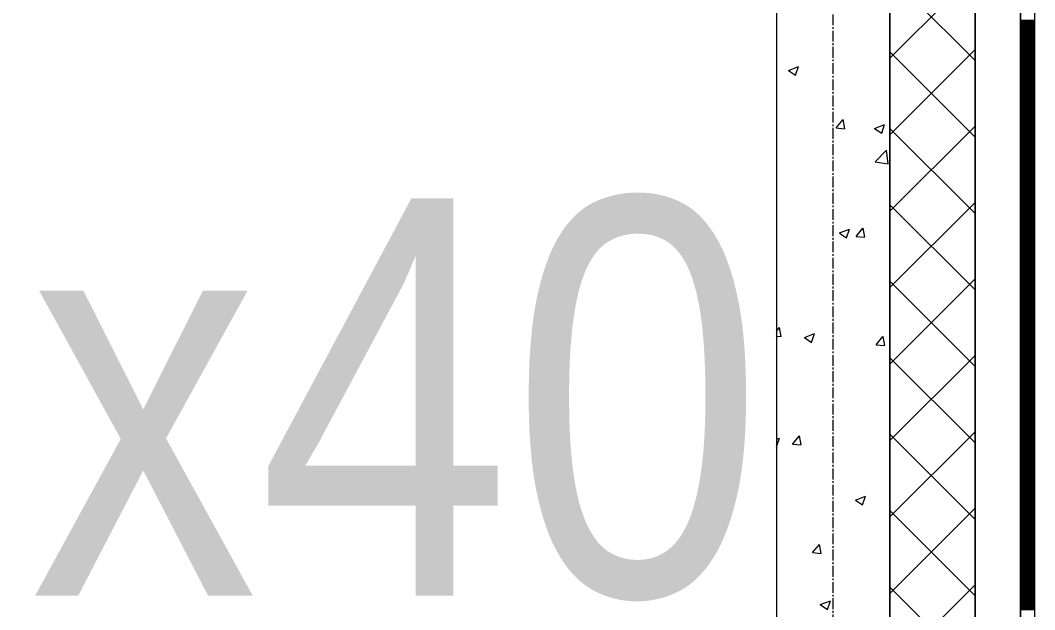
# Model space of a CAD drawing. Header units: millimetres. Extents: x -231292 to 573618, y -153144 to 564035.
# Drawn here: x 27552 to 29338, y -103110 to -102071 of the extents above; entities that cross this region are included whole.
import ezdxf

# ---------------------------------------------------------------- set-up
doc = ezdxf.new("R2010")
doc.units = ezdxf.units.MM
doc.linetypes.add('CENTER2', pattern=[28.575, 19.05, -3.175, 3.175, -3.175])
doc.layers.get('0').update_dxf_attribs({"color": 250})
for name, color, linetype, lineweight in [('11.10) плитка Установка люков', 190, 'Continuous', 60), ('АР_Стены ПЕНОблок', 250, 'Continuous', 20), ('АР_Тонкая', 250, 'Continuous', 5), ('АР_Утеплитель', 250, 'Continuous', 0), ('АР_Штриховка', 250, 'Continuous', 0), ('РД_Оси_100', 250, 'Continuous', 0)]:
    doc.layers.add(name, color=color, linetype=linetype, lineweight=lineweight)
doc.styles.add('style1', font='ARIALN.TTF')

# ---------------------------------------------------------------- blocks, each defined once
blk = doc.blocks.new('оси_рен')
at = {"layer": 'РД_Оси_100', "color": 251, "linetype": 'CENTER2', "true_color": 0x636466}
blk.add_line((1215752.916, 135558.25), (1215752.916, 223268.25), dxfattribs=at)

msp = doc.modelspace()

# ---------------------------------------------------------------- linework, layer by layer
at = {"layer": 'АР_Стены ПЕНОблок', "color": 18, "linetype": 'Continuous', "lineweight": 20, "true_color": 0x000000}
for p, q in [((28883.458, -100645.283), (28883.458, -110845.283)), ((29083.458, -110845.283), (29083.458, -100645.283))]:
    msp.add_line(p, q, dxfattribs=at)
at = {"layer": 'АР_Тонкая', "color": 18, "linetype": 'Continuous', "lineweight": 5, "true_color": 0x000000}
for p, q in [((29233.458, -100645.283), (29233.458, -110845.283)), ((29313.458, -110845.283), (29313.458, -100645.283)), ((29313.458, -100645.283), (29313.458, -110845.283)), ((29338.458, -110845.283), (29338.458, -100645.283))]:
    msp.add_line(p, q, dxfattribs=at)
at = {"layer": 'АР_Утеплитель', "color": 18, "linetype": 'Continuous', "lineweight": 0, "true_color": 0x000000}
for p, q in [((29083.458, -100645.283), (29083.458, -110845.283)), ((29233.458, -110845.283), (29233.458, -100645.283))]:
    msp.add_line(p, q, dxfattribs=at)
at = {"layer": 'АР_Штриховка', "color": 18, "linetype": 'Continuous', "lineweight": 0, "true_color": 0x000000}
for p, q in [((29083.458, -102138.242), (29233.458, -101988.242)), ((29233.458, -102142.385), (29083.458, -101992.385)), ((29313.458, -102071.283), (29338.458, -102071.283)), ((29313.458, -102072.283), (29338.458, -102072.283)), ((29313.458, -102073.283), (29338.458, -102073.283)), ((29313.458, -102074.283), (29338.458, -102074.283)), ((29313.458, -102075.283), (29338.458, -102075.283)), ((29313.458, -102076.283), (29338.458, -102076.283)), ((29313.458, -102077.283), (29338.458, -102077.283)), ((29313.458, -102078.283), (29338.458, -102078.283)), ((29313.458, -102079.283), (29338.458, -102079.283)), ((29313.458, -102080.283), (29338.458, -102080.283)), ((29313.458, -102081.283), (29338.458, -102081.283)), ((29313.458, -102082.283), (29338.458, -102082.283)), ((29313.458, -102083.283), (29338.458, -102083.283)), ((29313.458, -102084.283), (29338.458, -102084.283)), ((29313.458, -102085.283), (29338.458, -102085.283)), ((29313.458, -102086.283), (29338.458, -102086.283)), ((29313.458, -102087.283), (29338.458, -102087.283)), ((29313.458, -102088.283), (29338.458, -102088.283)), ((29313.458, -102089.283), (29338.458, -102089.283)), ((29313.458, -102090.283), (29338.458, -102090.283)), ((29313.458, -102091.283), (29338.458, -102091.283)), ((29313.458, -102092.283), (29338.458, -102092.283)), ((29313.458, -102093.283), (29338.458, -102093.283)), ((29313.458, -102094.283), (29338.458, -102094.283)), ((29313.458, -102095.283), (29338.458, -102095.283)), ((29313.458, -102096.283), (29338.458, -102096.283)), ((29313.458, -102097.283), (29338.458, -102097.283)), ((29313.458, -102098.283), (29338.458, -102098.283)), ((29313.458, -102099.283), (29338.458, -102099.283)), ((29313.458, -102100.283), (29338.458, -102100.283)), ((29313.458, -102101.283), (29338.458, -102101.283)), ((29313.458, -102102.283), (29338.458, -102102.283)), ((29313.458, -102103.283), (29338.458, -102103.283)), ((29313.458, -102104.283), (29338.458, -102104.283)), ((29313.458, -102105.283), (29338.458, -102105.283)), ((29313.458, -102106.283), (29338.458, -102106.283)), ((29313.458, -102107.283), (29338.458, -102107.283)), ((29313.458, -102108.283), (29338.458, -102108.283)), ((29313.458, -102109.283), (29338.458, -102109.283)), ((29313.458, -102110.283), (29338.458, -102110.283)), ((29313.458, -102111.283), (29338.458, -102111.283)), ((29313.458, -102112.283), (29338.458, -102112.283)), ((29083.458, -102272.946), (29233.458, -102122.946)), ((29233.458, -102277.089), (29083.458, -102127.089)), ((29313.458, -102113.283), (29338.458, -102113.283)), ((29313.458, -102114.283), (29338.458, -102114.283)), ((29313.458, -102115.283), (29338.458, -102115.283)), ((29313.458, -102116.283), (29338.458, -102116.283)), ((29313.458, -102117.283), (29338.458, -102117.283)), ((29313.458, -102118.283), (29338.458, -102118.283)), ((29313.458, -102119.283), (29338.458, -102119.283)), ((29313.458, -102120.283), (29338.458, -102120.283)), ((29313.458, -102121.283), (29338.458, -102121.283)), ((29313.458, -102122.283), (29338.458, -102122.283)), ((29313.458, -102123.283), (29338.458, -102123.283)), ((29313.458, -102124.283), (29338.458, -102124.283)), ((29313.458, -102125.283), (29338.458, -102125.283)), ((29313.458, -102126.283), (29338.458, -102126.283)), ((29313.458, -102127.283), (29338.458, -102127.283)), ((29313.458, -102128.283), (29338.458, -102128.283)), ((29313.458, -102129.283), (29338.458, -102129.283)), ((29313.458, -102130.283), (29338.458, -102130.283)), ((29313.458, -102131.283), (29338.458, -102131.283)), ((29313.458, -102132.283), (29338.458, -102132.283)), ((29313.458, -102133.283), (29338.458, -102133.283)), ((29313.458, -102134.283), (29338.458, -102134.283)), ((29313.458, -102135.283), (29338.458, -102135.283)), ((29313.458, -102136.283), (29338.458, -102136.283)), ((29313.458, -102137.283), (29338.458, -102137.283)), ((29313.458, -102138.283), (29338.458, -102138.283)), ((29313.458, -102139.283), (29338.458, -102139.283)), ((29313.458, -102140.283), (29338.458, -102140.283)), ((29313.458, -102141.283), (29338.458, -102141.283)), ((29313.458, -102142.283), (29338.458, -102142.283)), ((29313.458, -102143.283), (29338.458, -102143.283)), ((29313.458, -102144.283), (29338.458, -102144.283)), ((29313.458, -102145.283), (29338.458, -102145.283)), ((29313.458, -102146.283), (29338.458, -102146.283)), ((29313.458, -102147.283), (29338.458, -102147.283)), ((29313.458, -102148.283), (29338.458, -102148.283)), ((28904.705, -102159.641), (28917.339, -102168.163)), ((28904.726, -102159.593), (28922.511, -102152.766)), ((28917.344, -102168.164), (28922.494, -102152.815)), ((29313.458, -102149.283), (29338.458, -102149.283)), ((29313.458, -102150.283), (29338.458, -102150.283)), ((29313.458, -102151.283), (29338.458, -102151.283)), ((29313.458, -102152.283), (29338.458, -102152.283)), ((29313.458, -102153.283), (29338.458, -102153.283)), ((29313.458, -102154.283), (29338.458, -102154.283)), ((29313.458, -102155.283), (29338.458, -102155.283)), ((29313.458, -102156.283), (29338.458, -102156.283)), ((29313.458, -102157.283), (29338.458, -102157.283)), ((29313.458, -102158.283), (29338.458, -102158.283)), ((29313.458, -102159.283), (29338.458, -102159.283)), ((29313.458, -102160.283), (29338.458, -102160.283)), ((29313.458, -102161.283), (29338.458, -102161.283)), ((29313.458, -102162.283), (29338.458, -102162.283)), ((29313.458, -102163.283), (29338.458, -102163.283)), ((29313.458, -102164.283), (29338.458, -102164.283)), ((29313.458, -102165.283), (29338.458, -102165.283)), ((29313.458, -102166.283), (29338.458, -102166.283)), ((29313.458, -102167.283), (29338.458, -102167.283)), ((29313.458, -102168.283), (29338.458, -102168.283)), ((29313.458, -102169.283), (29338.458, -102169.283)), ((29313.458, -102170.283), (29338.458, -102170.283)), ((29313.458, -102171.283), (29338.458, -102171.283)), ((29313.458, -102172.283), (29338.458, -102172.283)), ((29313.458, -102173.283), (29338.458, -102173.283)), ((29313.458, -102174.283), (29338.458, -102174.283)), ((29313.458, -102175.283), (29338.458, -102175.283)), ((29313.458, -102176.283), (29338.458, -102176.283)), ((29313.458, -102177.283), (29338.458, -102177.283)), ((29313.458, -102178.283), (29338.458, -102178.283)), ((29313.458, -102179.283), (29338.458, -102179.283)), ((29313.458, -102180.283), (29338.458, -102180.283)), ((29313.458, -102181.283), (29338.458, -102181.283)), ((29313.458, -102182.283), (29338.458, -102182.283)), ((29313.458, -102183.283), (29338.458, -102183.283)), ((29313.458, -102184.283), (29338.458, -102184.283)), ((29313.458, -102185.283), (29338.458, -102185.283)), ((29313.458, -102186.283), (29338.458, -102186.283)), ((29313.458, -102187.283), (29338.458, -102187.283)), ((29313.458, -102188.283), (29338.458, -102188.283)), ((29313.458, -102189.283), (29338.458, -102189.283)), ((29313.458, -102190.283), (29338.458, -102190.283)), ((29313.458, -102191.283), (29338.458, -102191.283)), ((29313.458, -102192.283), (29338.458, -102192.283)), ((29313.458, -102193.283), (29338.458, -102193.283)), ((29313.458, -102194.283), (29338.458, -102194.283)), ((29313.458, -102195.283), (29338.458, -102195.283)), ((29313.458, -102196.283), (29338.458, -102196.283)), ((29313.458, -102197.283), (29338.458, -102197.283)), ((29313.458, -102198.283), (29338.458, -102198.283)), ((29313.458, -102199.283), (29338.458, -102199.283)), ((29313.458, -102200.283), (29338.458, -102200.283)), ((29313.458, -102201.283), (29338.458, -102201.283)), ((29313.458, -102202.283), (29338.458, -102202.283)), ((29313.458, -102203.283), (29338.458, -102203.283)), ((29313.458, -102204.283), (29338.458, -102204.283)), ((29313.458, -102205.283), (29338.458, -102205.283)), ((29313.458, -102206.283), (29338.458, -102206.283)), ((29313.458, -102207.283), (29338.458, -102207.283)), ((29313.458, -102208.283), (29338.458, -102208.283)), ((29313.458, -102209.283), (29338.458, -102209.283)), ((29313.458, -102210.283), (29338.458, -102210.283)), ((29313.458, -102211.283), (29338.458, -102211.283)), ((29313.458, -102212.283), (29338.458, -102212.283)), ((29313.458, -102213.283), (29338.458, -102213.283)), ((29313.458, -102214.283), (29338.458, -102214.283)), ((29313.458, -102215.283), (29338.458, -102215.283)), ((29313.458, -102216.283), (29338.458, -102216.283)), ((29313.458, -102217.283), (29338.458, -102217.283)), ((29313.458, -102218.283), (29338.458, -102218.283)), ((29313.458, -102219.283), (29338.458, -102219.283)), ((29313.458, -102220.283), (29338.458, -102220.283)), ((29313.458, -102221.283), (29338.458, -102221.283)), ((29313.458, -102222.283), (29338.458, -102222.283)), ((29313.458, -102223.283), (29338.458, -102223.283)), ((29313.458, -102224.283), (29338.458, -102224.283)), ((29313.458, -102225.283), (29338.458, -102225.283)), ((29313.458, -102226.283), (29338.458, -102226.283)), ((29313.458, -102227.283), (29338.458, -102227.283)), ((29313.458, -102228.283), (29338.458, -102228.283)), ((29313.458, -102229.283), (29338.458, -102229.283)), ((29313.458, -102230.283), (29338.458, -102230.283)), ((29313.458, -102231.283), (29338.458, -102231.283)), ((29313.458, -102232.283), (29338.458, -102232.283)), ((29313.458, -102233.283), (29338.458, -102233.283)), ((29313.458, -102234.283), (29338.458, -102234.283)), ((29313.458, -102235.283), (29338.458, -102235.283)), ((29313.458, -102236.283), (29338.458, -102236.283)), ((29313.458, -102237.283), (29338.458, -102237.283)), ((28988.505, -102260.982), (29000.75, -102246.388)), ((29003.773, -102262.295), (29000.836, -102246.374)), ((29056.341, -102261.859), (29074.125, -102255.032)), ((29068.959, -102270.43), (29074.109, -102255.081)), ((29313.458, -102238.283), (29338.458, -102238.283)), ((29313.458, -102239.283), (29338.458, -102239.283)), ((29313.458, -102240.283), (29338.458, -102240.283)), ((29313.458, -102241.283), (29338.458, -102241.283)), ((29313.458, -102242.283), (29338.458, -102242.283)), ((29313.458, -102243.283), (29338.458, -102243.283)), ((29313.458, -102244.283), (29338.458, -102244.283)), ((29313.458, -102245.283), (29338.458, -102245.283)), ((29313.458, -102246.283), (29338.458, -102246.283)), ((29313.458, -102247.283), (29338.458, -102247.283)), ((29313.458, -102248.283), (29338.458, -102248.283)), ((29313.458, -102249.283), (29338.458, -102249.283)), ((29313.458, -102250.283), (29338.458, -102250.283)), ((29313.458, -102251.283), (29338.458, -102251.283)), ((29313.458, -102252.283), (29338.458, -102252.283)), ((29313.458, -102253.283), (29338.458, -102253.283)), ((29313.458, -102254.283), (29338.458, -102254.283)), ((29313.458, -102255.283), (29338.458, -102255.283)), ((28988.505, -102260.983), (29003.687, -102262.311)), ((29056.319, -102261.906), (29068.954, -102270.428)), ((29083.458, -102407.65), (29233.458, -102257.65)), ((29233.458, -102411.793), (29083.458, -102261.793)), ((29313.458, -102256.283), (29338.458, -102256.283)), ((29313.458, -102257.283), (29338.458, -102257.283)), ((29313.458, -102258.283), (29338.458, -102258.283)), ((29313.458, -102259.283), (29338.458, -102259.283)), ((29313.458, -102260.283), (29338.458, -102260.283)), ((29313.458, -102261.283), (29338.458, -102261.283)), ((29313.458, -102262.283), (29338.458, -102262.283)), ((29313.458, -102263.283), (29338.458, -102263.283)), ((29313.458, -102264.283), (29338.458, -102264.283)), ((29313.458, -102265.283), (29338.458, -102265.283)), ((29313.458, -102266.283), (29338.458, -102266.283)), ((29313.458, -102267.283), (29338.458, -102267.283)), ((29313.458, -102268.283), (29338.458, -102268.283)), ((29313.458, -102269.283), (29338.458, -102269.283)), ((29313.458, -102270.283), (29338.458, -102270.283)), ((29313.458, -102271.283), (29338.458, -102271.283)), ((29313.458, -102272.283), (29338.458, -102272.283)), ((29313.458, -102273.283), (29338.458, -102273.283)), ((29313.458, -102274.283), (29338.458, -102274.283)), ((29313.458, -102275.283), (29338.458, -102275.283)), ((29313.458, -102276.283), (29338.458, -102276.283)), ((29313.458, -102277.283), (29338.458, -102277.283)), ((29313.458, -102278.283), (29338.458, -102278.283)), ((29313.458, -102279.283), (29338.458, -102279.283)), ((29313.458, -102280.283), (29338.458, -102280.283)), ((29313.458, -102281.283), (29338.458, -102281.283)), ((29313.458, -102282.283), (29338.458, -102282.283)), ((29313.458, -102283.283), (29338.458, -102283.283)), ((29313.458, -102284.283), (29338.458, -102284.283)), ((29313.458, -102285.283), (29338.458, -102285.283)), ((29313.458, -102286.283), (29338.458, -102286.283)), ((29313.458, -102287.283), (29338.458, -102287.283)), ((29313.458, -102288.283), (29338.458, -102288.283)), ((29313.458, -102289.283), (29338.458, -102289.283)), ((29313.458, -102290.283), (29338.458, -102290.283)), ((29313.458, -102291.283), (29338.458, -102291.283)), ((29057.691, -102320.804), (29077.475, -102300.185)), ((29080.305, -102324.305), (29077.499, -102300.182)), ((29313.458, -102292.283), (29338.458, -102292.283)), ((29313.458, -102293.283), (29338.458, -102293.283)), ((29313.458, -102294.283), (29338.458, -102294.283)), ((29313.458, -102295.283), (29338.458, -102295.283)), ((29313.458, -102296.283), (29338.458, -102296.283)), ((29313.458, -102297.283), (29338.458, -102297.283)), ((29313.458, -102298.283), (29338.458, -102298.283)), ((29313.458, -102299.283), (29338.458, -102299.283)), ((29313.458, -102300.283), (29338.458, -102300.283)), ((29313.458, -102301.283), (29338.458, -102301.283)), ((29313.458, -102302.283), (29338.458, -102302.283)), ((29313.458, -102303.283), (29338.458, -102303.283)), ((29313.458, -102304.283), (29338.458, -102304.283)), ((29313.458, -102305.283), (29338.458, -102305.283)), ((29313.458, -102306.283), (29338.458, -102306.283)), ((29313.458, -102307.283), (29338.458, -102307.283)), ((29313.458, -102308.283), (29338.458, -102308.283)), ((29313.458, -102309.283), (29338.458, -102309.283)), ((29057.709, -102320.841), (29080.299, -102324.345)), ((29313.458, -102310.283), (29338.458, -102310.283)), ((29313.458, -102311.283), (29338.458, -102311.283)), ((29313.458, -102312.283), (29338.458, -102312.283)), ((29313.458, -102313.283), (29338.458, -102313.283)), ((29313.458, -102314.283), (29338.458, -102314.283)), ((29313.458, -102315.283), (29338.458, -102315.283)), ((29313.458, -102316.283), (29338.458, -102316.283)), ((29313.458, -102317.283), (29338.458, -102317.283)), ((29313.458, -102318.283), (29338.458, -102318.283)), ((29313.458, -102319.283), (29338.458, -102319.283)), ((29313.458, -102320.283), (29338.458, -102320.283)), ((29313.458, -102321.283), (29338.458, -102321.283)), ((29313.458, -102322.283), (29338.458, -102322.283)), ((29313.458, -102323.283), (29338.458, -102323.283)), ((29313.458, -102324.283), (29338.458, -102324.283)), ((29313.458, -102325.283), (29338.458, -102325.283)), ((29313.458, -102326.283), (29338.458, -102326.283)), ((29313.458, -102327.283), (29338.458, -102327.283)), ((29313.458, -102328.283), (29338.458, -102328.283)), ((29313.458, -102329.283), (29338.458, -102329.283)), ((29313.458, -102330.283), (29338.458, -102330.283)), ((29313.458, -102331.283), (29338.458, -102331.283)), ((29313.458, -102332.283), (29338.458, -102332.283)), ((29313.458, -102333.283), (29338.458, -102333.283)), ((29313.458, -102334.283), (29338.458, -102334.283)), ((29313.458, -102335.283), (29338.458, -102335.283)), ((29313.458, -102336.283), (29338.458, -102336.283)), ((29313.458, -102337.283), (29338.458, -102337.283)), ((29313.458, -102338.283), (29338.458, -102338.283)), ((29313.458, -102339.283), (29338.458, -102339.283)), ((29313.458, -102340.283), (29338.458, -102340.283)), ((29313.458, -102341.283), (29338.458, -102341.283)), ((29313.458, -102342.283), (29338.458, -102342.283)), ((29313.458, -102343.283), (29338.458, -102343.283)), ((29313.458, -102344.283), (29338.458, -102344.283)), ((29313.458, -102345.283), (29338.458, -102345.283)), ((29313.458, -102346.283), (29338.458, -102346.283)), ((29313.458, -102347.283), (29338.458, -102347.283)), ((29313.458, -102348.283), (29338.458, -102348.283)), ((29313.458, -102349.283), (29338.458, -102349.283)), ((29313.458, -102350.283), (29338.458, -102350.283)), ((29313.458, -102351.283), (29338.458, -102351.283)), ((29313.458, -102352.283), (29338.458, -102352.283)), ((29313.458, -102353.283), (29338.458, -102353.283)), ((29313.458, -102354.283), (29338.458, -102354.283)), ((29313.458, -102355.283), (29338.458, -102355.283)), ((29313.458, -102356.283), (29338.458, -102356.283)), ((29313.458, -102357.283), (29338.458, -102357.283)), ((29313.458, -102358.283), (29338.458, -102358.283)), ((29313.458, -102359.283), (29338.458, -102359.283)), ((29313.458, -102360.283), (29338.458, -102360.283)), ((29313.458, -102361.283), (29338.458, -102361.283)), ((29313.458, -102362.283), (29338.458, -102362.283)), ((29313.458, -102363.283), (29338.458, -102363.283)), ((29313.458, -102364.283), (29338.458, -102364.283)), ((29313.458, -102365.283), (29338.458, -102365.283)), ((29313.458, -102366.283), (29338.458, -102366.283)), ((29313.458, -102367.283), (29338.458, -102367.283)), ((29313.458, -102368.283), (29338.458, -102368.283)), ((29313.458, -102369.283), (29338.458, -102369.283)), ((29313.458, -102370.283), (29338.458, -102370.283)), ((29313.458, -102371.283), (29338.458, -102371.283)), ((29313.458, -102372.283), (29338.458, -102372.283)), ((29313.458, -102373.283), (29338.458, -102373.283)), ((29313.458, -102374.283), (29338.458, -102374.283)), ((29313.458, -102375.283), (29338.458, -102375.283)), ((29313.458, -102376.283), (29338.458, -102376.283)), ((29313.458, -102377.283), (29338.458, -102377.283)), ((29313.458, -102378.283), (29338.458, -102378.283)), ((29313.458, -102379.283), (29338.458, -102379.283)), ((29313.458, -102380.283), (29338.458, -102380.283)), ((29083.458, -102542.353), (29233.458, -102392.353)), ((29233.458, -102546.497), (29083.458, -102396.497)), ((29313.458, -102381.283), (29338.458, -102381.283)), ((29313.458, -102382.283), (29338.458, -102382.283)), ((29313.458, -102383.283), (29338.458, -102383.283)), ((29313.458, -102384.283), (29338.458, -102384.283)), ((29313.458, -102385.283), (29338.458, -102385.283)), ((29313.458, -102386.283), (29338.458, -102386.283)), ((29313.458, -102387.283), (29338.458, -102387.283)), ((29313.458, -102388.283), (29338.458, -102388.283)), ((29313.458, -102389.283), (29338.458, -102389.283)), ((29313.458, -102390.283), (29338.458, -102390.283)), ((29313.458, -102391.283), (29338.458, -102391.283)), ((29313.458, -102392.283), (29338.458, -102392.283)), ((29313.458, -102393.283), (29338.458, -102393.283)), ((29313.458, -102394.283), (29338.458, -102394.283)), ((29313.458, -102395.283), (29338.458, -102395.283)), ((29313.458, -102396.283), (29338.458, -102396.283)), ((29313.458, -102397.283), (29338.458, -102397.283)), ((29313.458, -102398.283), (29338.458, -102398.283)), ((29313.458, -102399.283), (29338.458, -102399.283)), ((29313.458, -102400.283), (29338.458, -102400.283)), ((29313.458, -102401.283), (29338.458, -102401.283)), ((29313.458, -102402.283), (29338.458, -102402.283)), ((29313.458, -102403.283), (29338.458, -102403.283)), ((29313.458, -102404.283), (29338.458, -102404.283)), ((29313.458, -102405.283), (29338.458, -102405.283)), ((29313.458, -102406.283), (29338.458, -102406.283)), ((29313.458, -102407.283), (29338.458, -102407.283)), ((29313.458, -102408.283), (29338.458, -102408.283)), ((29313.458, -102409.283), (29338.458, -102409.283)), ((29313.458, -102410.283), (29338.458, -102410.283)), ((29313.458, -102411.283), (29338.458, -102411.283)), ((29313.458, -102412.283), (29338.458, -102412.283)), ((29313.458, -102413.283), (29338.458, -102413.283)), ((29313.458, -102414.283), (29338.458, -102414.283)), ((29313.458, -102415.283), (29338.458, -102415.283)), ((29313.458, -102416.283), (29338.458, -102416.283)), ((29313.458, -102417.283), (29338.458, -102417.283)), ((29313.458, -102418.283), (29338.458, -102418.283)), ((29313.458, -102419.283), (29338.458, -102419.283)), ((29313.458, -102420.283), (29338.458, -102420.283)), ((29313.458, -102421.283), (29338.458, -102421.283)), ((29313.458, -102422.283), (29338.458, -102422.283)), ((29313.458, -102423.283), (29338.458, -102423.283)), ((29313.458, -102424.283), (29338.458, -102424.283)), ((29313.458, -102425.283), (29338.458, -102425.283)), ((29313.458, -102426.283), (29338.458, -102426.283)), ((29313.458, -102427.283), (29338.458, -102427.283)), ((29313.458, -102428.283), (29338.458, -102428.283)), ((29313.458, -102429.283), (29338.458, -102429.283)), ((29313.458, -102430.283), (29338.458, -102430.283)), ((29313.458, -102431.283), (29338.458, -102431.283)), ((29313.458, -102432.283), (29338.458, -102432.283)), ((29313.458, -102433.283), (29338.458, -102433.283)), ((29313.458, -102434.283), (29338.458, -102434.283)), ((28994.517, -102446.094), (29007.152, -102454.616)), ((28994.539, -102446.047), (29012.323, -102439.22)), ((29007.157, -102454.618), (29012.307, -102439.269)), ((29023.748, -102452.038), (29035.993, -102437.445)), ((29023.748, -102452.04), (29038.93, -102453.368)), ((29039.016, -102453.352), (29036.079, -102437.431)), ((29313.458, -102435.283), (29338.458, -102435.283)), ((29313.458, -102436.283), (29338.458, -102436.283)), ((29313.458, -102437.283), (29338.458, -102437.283)), ((29313.458, -102438.283), (29338.458, -102438.283)), ((29313.458, -102439.283), (29338.458, -102439.283)), ((29313.458, -102440.283), (29338.458, -102440.283)), ((29313.458, -102441.283), (29338.458, -102441.283)), ((29313.458, -102442.283), (29338.458, -102442.283)), ((29313.458, -102443.283), (29338.458, -102443.283)), ((29313.458, -102444.283), (29338.458, -102444.283)), ((29313.458, -102445.283), (29338.458, -102445.283)), ((29313.458, -102446.283), (29338.458, -102446.283)), ((29313.458, -102447.283), (29338.458, -102447.283)), ((29313.458, -102448.283), (29338.458, -102448.283)), ((29313.458, -102449.283), (29338.458, -102449.283)), ((29313.458, -102450.283), (29338.458, -102450.283)), ((29313.458, -102451.283), (29338.458, -102451.283)), ((29313.458, -102452.283), (29338.458, -102452.283)), ((29313.458, -102453.283), (29338.458, -102453.283)), ((29313.458, -102454.283), (29338.458, -102454.283)), ((29313.458, -102455.283), (29338.458, -102455.283)), ((29313.458, -102456.283), (29338.458, -102456.283)), ((29313.458, -102457.283), (29338.458, -102457.283)), ((29313.458, -102458.283), (29338.458, -102458.283)), ((29313.458, -102459.283), (29338.458, -102459.283)), ((29313.458, -102460.283), (29338.458, -102460.283)), ((29313.458, -102461.283), (29338.458, -102461.283)), ((29313.458, -102462.283), (29338.458, -102462.283)), ((29313.458, -102463.283), (29338.458, -102463.283)), ((29313.458, -102464.283), (29338.458, -102464.283)), ((29313.458, -102465.283), (29338.458, -102465.283)), ((29313.458, -102466.283), (29338.458, -102466.283)), ((29313.458, -102467.283), (29338.458, -102467.283)), ((29313.458, -102468.283), (29338.458, -102468.283)), ((29313.458, -102469.283), (29338.458, -102469.283)), ((29313.458, -102470.283), (29338.458, -102470.283)), ((29313.458, -102471.283), (29338.458, -102471.283)), ((29313.458, -102472.283), (29338.458, -102472.283)), ((29313.458, -102473.283), (29338.458, -102473.283)), ((29313.458, -102474.283), (29338.458, -102474.283)), ((29313.458, -102475.283), (29338.458, -102475.283)), ((29313.458, -102476.283), (29338.458, -102476.283)), ((29313.458, -102477.283), (29338.458, -102477.283)), ((29313.458, -102478.283), (29338.458, -102478.283)), ((29313.458, -102479.283), (29338.458, -102479.283)), ((29313.458, -102480.283), (29338.458, -102480.283)), ((29313.458, -102481.283), (29338.458, -102481.283)), ((29313.458, -102482.283), (29338.458, -102482.283)), ((29313.458, -102483.283), (29338.458, -102483.283)), ((29313.458, -102484.283), (29338.458, -102484.283)), ((29313.458, -102485.283), (29338.458, -102485.283)), ((29313.458, -102486.283), (29338.458, -102486.283)), ((29313.458, -102487.283), (29338.458, -102487.283)), ((29313.458, -102488.283), (29338.458, -102488.283)), ((29313.458, -102489.283), (29338.458, -102489.283)), ((29313.458, -102490.283), (29338.458, -102490.283)), ((29313.458, -102491.283), (29338.458, -102491.283)), ((29313.458, -102492.283), (29338.458, -102492.283)), ((29313.458, -102493.283), (29338.458, -102493.283)), ((29313.458, -102494.283), (29338.458, -102494.283)), ((29313.458, -102495.283), (29338.458, -102495.283)), ((29313.458, -102496.283), (29338.458, -102496.283)), ((29313.458, -102497.283), (29338.458, -102497.283)), ((29313.458, -102498.283), (29338.458, -102498.283)), ((29313.458, -102499.283), (29338.458, -102499.283)), ((29313.458, -102500.283), (29338.458, -102500.283)), ((29313.458, -102501.283), (29338.458, -102501.283)), ((29313.458, -102502.283), (29338.458, -102502.283)), ((29313.458, -102503.283), (29338.458, -102503.283)), ((29313.458, -102504.283), (29338.458, -102504.283)), ((29313.458, -102505.283), (29338.458, -102505.283)), ((29313.458, -102506.283), (29338.458, -102506.283)), ((29313.458, -102507.283), (29338.458, -102507.283)), ((29313.458, -102508.283), (29338.458, -102508.283)), ((29313.458, -102509.283), (29338.458, -102509.283)), ((29313.458, -102510.283), (29338.458, -102510.283)), ((29313.458, -102511.283), (29338.458, -102511.283)), ((29313.458, -102512.283), (29338.458, -102512.283)), ((29313.458, -102513.283), (29338.458, -102513.283)), ((29313.458, -102514.283), (29338.458, -102514.283)), ((29313.458, -102515.283), (29338.458, -102515.283)), ((29313.458, -102516.283), (29338.458, -102516.283)), ((29313.458, -102517.283), (29338.458, -102517.283)), ((29313.458, -102518.283), (29338.458, -102518.283)), ((29313.458, -102519.283), (29338.458, -102519.283)), ((29313.458, -102520.283), (29338.458, -102520.283)), ((29313.458, -102521.283), (29338.458, -102521.283)), ((29313.458, -102522.283), (29338.458, -102522.283)), ((29313.458, -102523.283), (29338.458, -102523.283)), ((29083.458, -102677.057), (29233.458, -102527.057)), ((29233.458, -102681.201), (29083.458, -102531.201)), ((29313.458, -102524.283), (29338.458, -102524.283)), ((29313.458, -102525.283), (29338.458, -102525.283)), ((29313.458, -102526.283), (29338.458, -102526.283)), ((29313.458, -102527.283), (29338.458, -102527.283)), ((29313.458, -102528.283), (29338.458, -102528.283)), ((29313.458, -102529.283), (29338.458, -102529.283)), ((29313.458, -102530.283), (29338.458, -102530.283)), ((29313.458, -102531.283), (29338.458, -102531.283)), ((29313.458, -102532.283), (29338.458, -102532.283)), ((29313.458, -102533.283), (29338.458, -102533.283)), ((29313.458, -102534.283), (29338.458, -102534.283)), ((29313.458, -102535.283), (29338.458, -102535.283)), ((29313.458, -102536.283), (29338.458, -102536.283)), ((29313.458, -102537.283), (29338.458, -102537.283)), ((29313.458, -102538.283), (29338.458, -102538.283)), ((29313.458, -102539.283), (29338.458, -102539.283)), ((29313.458, -102540.283), (29338.458, -102540.283)), ((29313.458, -102541.283), (29338.458, -102541.283)), ((29313.458, -102542.283), (29338.458, -102542.283)), ((29313.458, -102543.283), (29338.458, -102543.283)), ((29313.458, -102544.283), (29338.458, -102544.283)), ((29313.458, -102545.283), (29338.458, -102545.283)), ((29313.458, -102546.283), (29338.458, -102546.283)), ((29313.458, -102547.283), (29338.458, -102547.283)), ((29313.458, -102548.283), (29338.458, -102548.283)), ((29313.458, -102549.283), (29338.458, -102549.283)), ((29313.458, -102550.283), (29338.458, -102550.283)), ((29313.458, -102551.283), (29338.458, -102551.283)), ((29313.458, -102552.283), (29338.458, -102552.283)), ((29313.458, -102553.283), (29338.458, -102553.283)), ((29313.458, -102554.283), (29338.458, -102554.283)), ((29313.458, -102555.283), (29338.458, -102555.283)), ((29313.458, -102556.283), (29338.458, -102556.283)), ((29313.458, -102557.283), (29338.458, -102557.283)), ((29313.458, -102558.283), (29338.458, -102558.283)), ((29313.458, -102559.283), (29338.458, -102559.283)), ((29313.458, -102560.283), (29338.458, -102560.283)), ((29313.458, -102561.283), (29338.458, -102561.283)), ((29313.458, -102562.283), (29338.458, -102562.283)), ((29313.458, -102563.283), (29338.458, -102563.283)), ((29313.458, -102564.283), (29338.458, -102564.283)), ((29313.458, -102565.283), (29338.458, -102565.283)), ((29313.458, -102566.283), (29338.458, -102566.283)), ((29313.458, -102567.283), (29338.458, -102567.283)), ((29313.458, -102568.283), (29338.458, -102568.283)), ((29313.458, -102569.283), (29338.458, -102569.283)), ((29313.458, -102570.283), (29338.458, -102570.283)), ((29313.458, -102571.283), (29338.458, -102571.283)), ((29313.458, -102572.283), (29338.458, -102572.283)), ((29313.458, -102573.283), (29338.458, -102573.283)), ((29313.458, -102574.283), (29338.458, -102574.283)), ((29313.458, -102575.283), (29338.458, -102575.283)), ((29313.458, -102576.283), (29338.458, -102576.283)), ((29313.458, -102577.283), (29338.458, -102577.283)), ((29313.458, -102578.283), (29338.458, -102578.283)), ((29313.458, -102579.283), (29338.458, -102579.283)), ((29313.458, -102580.283), (29338.458, -102580.283)), ((29313.458, -102581.283), (29338.458, -102581.283)), ((29313.458, -102582.283), (29338.458, -102582.283)), ((29313.458, -102583.283), (29338.458, -102583.283)), ((29313.458, -102584.283), (29338.458, -102584.283)), ((29313.458, -102585.283), (29338.458, -102585.283)), ((29313.458, -102586.283), (29338.458, -102586.283)), ((29313.458, -102587.283), (29338.458, -102587.283)), ((29313.458, -102588.283), (29338.458, -102588.283)), ((29313.458, -102589.283), (29338.458, -102589.283)), ((29313.458, -102590.283), (29338.458, -102590.283)), ((29313.458, -102591.283), (29338.458, -102591.283)), ((29313.458, -102592.283), (29338.458, -102592.283)), ((29313.458, -102593.283), (29338.458, -102593.283)), ((29313.458, -102594.283), (29338.458, -102594.283)), ((29313.458, -102595.283), (29338.458, -102595.283)), ((28883.458, -102619.23), (28889.052, -102612.563)), ((28892.074, -102628.47), (28889.138, -102612.549)), ((29313.458, -102596.283), (29338.458, -102596.283)), ((29313.458, -102597.283), (29338.458, -102597.283)), ((29313.458, -102598.283), (29338.458, -102598.283)), ((29313.458, -102599.283), (29338.458, -102599.283)), ((29313.458, -102600.283), (29338.458, -102600.283)), ((29313.458, -102601.283), (29338.458, -102601.283)), ((29313.458, -102602.283), (29338.458, -102602.283)), ((29313.458, -102603.283), (29338.458, -102603.283)), ((29313.458, -102604.283), (29338.458, -102604.283)), ((29313.458, -102605.283), (29338.458, -102605.283)), ((29313.458, -102606.283), (29338.458, -102606.283)), ((29313.458, -102607.283), (29338.458, -102607.283)), ((29313.458, -102608.283), (29338.458, -102608.283)), ((29313.458, -102609.283), (29338.458, -102609.283)), ((29313.458, -102610.283), (29338.458, -102610.283)), ((29313.458, -102611.283), (29338.458, -102611.283)), ((29313.458, -102612.283), (29338.458, -102612.283)), ((29313.458, -102613.283), (29338.458, -102613.283)), ((28883.458, -102627.739), (28891.989, -102628.486)), ((28932.715, -102630.282), (28945.35, -102638.804)), ((28932.737, -102630.235), (28950.521, -102623.408)), ((28945.354, -102638.805), (28950.505, -102623.456)), ((29058.992, -102643.095), (29071.237, -102628.502)), ((29074.259, -102644.409), (29071.322, -102628.488)), ((29313.458, -102614.283), (29338.458, -102614.283)), ((29313.458, -102615.283), (29338.458, -102615.283)), ((29313.458, -102616.283), (29338.458, -102616.283)), ((29313.458, -102617.283), (29338.458, -102617.283)), ((29313.458, -102618.283), (29338.458, -102618.283)), ((29313.458, -102619.283), (29338.458, -102619.283)), ((29313.458, -102620.283), (29338.458, -102620.283)), ((29313.458, -102621.283), (29338.458, -102621.283)), ((29313.458, -102622.283), (29338.458, -102622.283)), ((29313.458, -102623.283), (29338.458, -102623.283)), ((29313.458, -102624.283), (29338.458, -102624.283)), ((29313.458, -102625.283), (29338.458, -102625.283)), ((29313.458, -102626.283), (29338.458, -102626.283)), ((29313.458, -102627.283), (29338.458, -102627.283)), ((29313.458, -102628.283), (29338.458, -102628.283)), ((29313.458, -102629.283), (29338.458, -102629.283)), ((29313.458, -102630.283), (29338.458, -102630.283)), ((29058.992, -102643.097), (29074.174, -102644.425)), ((29313.458, -102631.283), (29338.458, -102631.283)), ((29313.458, -102632.283), (29338.458, -102632.283)), ((29313.458, -102633.283), (29338.458, -102633.283)), ((29313.458, -102634.283), (29338.458, -102634.283)), ((29313.458, -102635.283), (29338.458, -102635.283)), ((29313.458, -102636.283), (29338.458, -102636.283)), ((29313.458, -102637.283), (29338.458, -102637.283)), ((29313.458, -102638.283), (29338.458, -102638.283)), ((29313.458, -102639.283), (29338.458, -102639.283)), ((29313.458, -102640.283), (29338.458, -102640.283)), ((29313.458, -102641.283), (29338.458, -102641.283)), ((29313.458, -102642.283), (29338.458, -102642.283)), ((29313.458, -102643.283), (29338.458, -102643.283)), ((29313.458, -102644.283), (29338.458, -102644.283)), ((29313.458, -102645.283), (29338.458, -102645.283)), ((29313.458, -102646.283), (29338.458, -102646.283)), ((29313.458, -102647.283), (29338.458, -102647.283)), ((29313.458, -102648.283), (29338.458, -102648.283)), ((29083.458, -102811.761), (29233.458, -102661.761)), ((29233.458, -102815.905), (29083.458, -102665.905)), ((29313.458, -102649.283), (29338.458, -102649.283)), ((29313.458, -102650.283), (29338.458, -102650.283)), ((29313.458, -102651.283), (29338.458, -102651.283)), ((29313.458, -102652.283), (29338.458, -102652.283)), ((29313.458, -102653.283), (29338.458, -102653.283)), ((29313.458, -102654.283), (29338.458, -102654.283)), ((29313.458, -102655.283), (29338.458, -102655.283)), ((29313.458, -102656.283), (29338.458, -102656.283)), ((29313.458, -102657.283), (29338.458, -102657.283)), ((29313.458, -102658.283), (29338.458, -102658.283)), ((29313.458, -102659.283), (29338.458, -102659.283)), ((29313.458, -102660.283), (29338.458, -102660.283)), ((29313.458, -102661.283), (29338.458, -102661.283)), ((29313.458, -102662.283), (29338.458, -102662.283)), ((29313.458, -102663.283), (29338.458, -102663.283)), ((29313.458, -102664.283), (29338.458, -102664.283)), ((29313.458, -102665.283), (29338.458, -102665.283)), ((29313.458, -102666.283), (29338.458, -102666.283)), ((29313.458, -102667.283), (29338.458, -102667.283)), ((29313.458, -102668.283), (29338.458, -102668.283)), ((29313.458, -102669.283), (29338.458, -102669.283)), ((29313.458, -102670.283), (29338.458, -102670.283)), ((29313.458, -102671.283), (29338.458, -102671.283)), ((29313.458, -102672.283), (29338.458, -102672.283)), ((29313.458, -102673.283), (29338.458, -102673.283)), ((29313.458, -102674.283), (29338.458, -102674.283)), ((29313.458, -102675.283), (29338.458, -102675.283)), ((29313.458, -102676.283), (29338.458, -102676.283)), ((29313.458, -102677.283), (29338.458, -102677.283)), ((29313.458, -102678.283), (29338.458, -102678.283)), ((29313.458, -102679.283), (29338.458, -102679.283)), ((29313.458, -102680.283), (29338.458, -102680.283)), ((29313.458, -102681.283), (29338.458, -102681.283)), ((29313.458, -102682.283), (29338.458, -102682.283)), ((29313.458, -102683.283), (29338.458, -102683.283)), ((29313.458, -102684.283), (29338.458, -102684.283)), ((29313.458, -102685.283), (29338.458, -102685.283)), ((29313.458, -102686.283), (29338.458, -102686.283)), ((29313.458, -102687.283), (29338.458, -102687.283)), ((29313.458, -102688.283), (29338.458, -102688.283)), ((29313.458, -102689.283), (29338.458, -102689.283)), ((29313.458, -102690.283), (29338.458, -102690.283)), ((29313.458, -102691.283), (29338.458, -102691.283)), ((29313.458, -102692.283), (29338.458, -102692.283)), ((29313.458, -102693.283), (29338.458, -102693.283)), ((29313.458, -102694.283), (29338.458, -102694.283)), ((29313.458, -102695.283), (29338.458, -102695.283)), ((29313.458, -102696.283), (29338.458, -102696.283)), ((29313.458, -102697.283), (29338.458, -102697.283)), ((29313.458, -102698.283), (29338.458, -102698.283)), ((29313.458, -102699.283), (29338.458, -102699.283)), ((29313.458, -102700.283), (29338.458, -102700.283)), ((29313.458, -102701.283), (29338.458, -102701.283)), ((29313.458, -102702.283), (29338.458, -102702.283)), ((29313.458, -102703.283), (29338.458, -102703.283)), ((29313.458, -102704.283), (29338.458, -102704.283)), ((29313.458, -102705.283), (29338.458, -102705.283)), ((29313.458, -102706.283), (29338.458, -102706.283)), ((29313.458, -102707.283), (29338.458, -102707.283)), ((29313.458, -102708.283), (29338.458, -102708.283)), ((29313.458, -102709.283), (29338.458, -102709.283)), ((29313.458, -102710.283), (29338.458, -102710.283)), ((29313.458, -102711.283), (29338.458, -102711.283)), ((29313.458, -102712.283), (29338.458, -102712.283)), ((29313.458, -102713.283), (29338.458, -102713.283)), ((29313.458, -102714.283), (29338.458, -102714.283)), ((29313.458, -102715.283), (29338.458, -102715.283)), ((29313.458, -102716.283), (29338.458, -102716.283)), ((29313.458, -102717.283), (29338.458, -102717.283)), ((29313.458, -102718.283), (29338.458, -102718.283)), ((29313.458, -102719.283), (29338.458, -102719.283)), ((29313.458, -102720.283), (29338.458, -102720.283)), ((29313.458, -102721.283), (29338.458, -102721.283)), ((29313.458, -102722.283), (29338.458, -102722.283)), ((29313.458, -102723.283), (29338.458, -102723.283)), ((29313.458, -102724.283), (29338.458, -102724.283)), ((29313.458, -102725.283), (29338.458, -102725.283)), ((29313.458, -102726.283), (29338.458, -102726.283)), ((29313.458, -102727.283), (29338.458, -102727.283)), ((29313.458, -102728.283), (29338.458, -102728.283)), ((29313.458, -102729.283), (29338.458, -102729.283)), ((29313.458, -102730.283), (29338.458, -102730.283)), ((29313.458, -102731.283), (29338.458, -102731.283)), ((29313.458, -102732.283), (29338.458, -102732.283)), ((29313.458, -102733.283), (29338.458, -102733.283)), ((29313.458, -102734.283), (29338.458, -102734.283)), ((29313.458, -102735.283), (29338.458, -102735.283)), ((29313.458, -102736.283), (29338.458, -102736.283)), ((29313.458, -102737.283), (29338.458, -102737.283)), ((29313.458, -102738.283), (29338.458, -102738.283)), ((29313.458, -102739.283), (29338.458, -102739.283)), ((29313.458, -102740.283), (29338.458, -102740.283)), ((29313.458, -102741.283), (29338.458, -102741.283)), ((29313.458, -102742.283), (29338.458, -102742.283)), ((29313.458, -102743.283), (29338.458, -102743.283)), ((29313.458, -102744.283), (29338.458, -102744.283)), ((29313.458, -102745.283), (29338.458, -102745.283)), ((29313.458, -102746.283), (29338.458, -102746.283)), ((29313.458, -102747.283), (29338.458, -102747.283)), ((29313.458, -102748.283), (29338.458, -102748.283)), ((29313.458, -102749.283), (29338.458, -102749.283)), ((29313.458, -102750.283), (29338.458, -102750.283)), ((29313.458, -102751.283), (29338.458, -102751.283)), ((29313.458, -102752.283), (29338.458, -102752.283)), ((29313.458, -102753.283), (29338.458, -102753.283)), ((29313.458, -102754.283), (29338.458, -102754.283)), ((29313.458, -102755.283), (29338.458, -102755.283)), ((29313.458, -102756.283), (29338.458, -102756.283)), ((29313.458, -102757.283), (29338.458, -102757.283)), ((29313.458, -102758.283), (29338.458, -102758.283)), ((29313.458, -102759.283), (29338.458, -102759.283)), ((29313.458, -102760.283), (29338.458, -102760.283)), ((29313.458, -102761.283), (29338.458, -102761.283)), ((29313.458, -102762.283), (29338.458, -102762.283)), ((29313.458, -102763.283), (29338.458, -102763.283)), ((29313.458, -102764.283), (29338.458, -102764.283)), ((29313.458, -102765.283), (29338.458, -102765.283)), ((29313.458, -102766.283), (29338.458, -102766.283)), ((29313.458, -102767.283), (29338.458, -102767.283)), ((29313.458, -102768.283), (29338.458, -102768.283)), ((29313.458, -102769.283), (29338.458, -102769.283)), ((29313.458, -102770.283), (29338.458, -102770.283)), ((29313.458, -102771.283), (29338.458, -102771.283)), ((29313.458, -102772.283), (29338.458, -102772.283)), ((29313.458, -102773.283), (29338.458, -102773.283)), ((29313.458, -102774.283), (29338.458, -102774.283)), ((29313.458, -102775.283), (29338.458, -102775.283)), ((29313.458, -102776.283), (29338.458, -102776.283)), ((29313.458, -102777.283), (29338.458, -102777.283)), ((29313.458, -102778.283), (29338.458, -102778.283)), ((29313.458, -102779.283), (29338.458, -102779.283)), ((29313.458, -102780.283), (29338.458, -102780.283)), ((29313.458, -102781.283), (29338.458, -102781.283)), ((29313.458, -102782.283), (29338.458, -102782.283)), ((29313.458, -102783.283), (29338.458, -102783.283)), ((29313.458, -102784.283), (29338.458, -102784.283)), ((29313.458, -102785.283), (29338.458, -102785.283)), ((29313.458, -102786.283), (29338.458, -102786.283)), ((29313.458, -102787.283), (29338.458, -102787.283)), ((29313.458, -102788.283), (29338.458, -102788.283)), ((29313.458, -102789.283), (29338.458, -102789.283)), ((29313.458, -102790.283), (29338.458, -102790.283)), ((29313.458, -102791.283), (29338.458, -102791.283)), ((28883.458, -102809.615), (28888.719, -102807.596)), ((28883.552, -102822.993), (28888.703, -102807.644)), ((28912.05, -102818.213), (28924.295, -102803.62)), ((28927.317, -102819.527), (28924.38, -102803.606)), ((29083.458, -102946.465), (29233.458, -102796.465)), ((29233.458, -102950.608), (29083.458, -102800.608)), ((29313.458, -102792.283), (29338.458, -102792.283)), ((29313.458, -102793.283), (29338.458, -102793.283)), ((29313.458, -102794.283), (29338.458, -102794.283)), ((29313.458, -102795.283), (29338.458, -102795.283)), ((29313.458, -102796.283), (29338.458, -102796.283)), ((29313.458, -102797.283), (29338.458, -102797.283)), ((29313.458, -102798.283), (29338.458, -102798.283)), ((29313.458, -102799.283), (29338.458, -102799.283)), ((29313.458, -102800.283), (29338.458, -102800.283)), ((29313.458, -102801.283), (29338.458, -102801.283)), ((29313.458, -102802.283), (29338.458, -102802.283)), ((29313.458, -102803.283), (29338.458, -102803.283)), ((29313.458, -102804.283), (29338.458, -102804.283)), ((29313.458, -102805.283), (29338.458, -102805.283)), ((29313.458, -102806.283), (29338.458, -102806.283)), ((29313.458, -102807.283), (29338.458, -102807.283)), ((29313.458, -102808.283), (29338.458, -102808.283)), ((29313.458, -102809.283), (29338.458, -102809.283)), ((28883.458, -102822.931), (28883.548, -102822.992)), ((28912.05, -102818.214), (28927.232, -102819.543)), ((29313.458, -102810.283), (29338.458, -102810.283)), ((29313.458, -102811.283), (29338.458, -102811.283)), ((29313.458, -102812.283), (29338.458, -102812.283)), ((29313.458, -102813.283), (29338.458, -102813.283)), ((29313.458, -102814.283), (29338.458, -102814.283)), ((29313.458, -102815.283), (29338.458, -102815.283)), ((29313.458, -102816.283), (29338.458, -102816.283)), ((29313.458, -102817.283), (29338.458, -102817.283)), ((29313.458, -102818.283), (29338.458, -102818.283)), ((29313.458, -102819.283), (29338.458, -102819.283)), ((29313.458, -102820.283), (29338.458, -102820.283)), ((29313.458, -102821.283), (29338.458, -102821.283)), ((29313.458, -102822.283), (29338.458, -102822.283)), ((29313.458, -102823.283), (29338.458, -102823.283)), ((29313.458, -102824.283), (29338.458, -102824.283)), ((29313.458, -102825.283), (29338.458, -102825.283)), ((29313.458, -102826.283), (29338.458, -102826.283)), ((29313.458, -102827.283), (29338.458, -102827.283)), ((29313.458, -102828.283), (29338.458, -102828.283)), ((29313.458, -102829.283), (29338.458, -102829.283)), ((29313.458, -102830.283), (29338.458, -102830.283)), ((29313.458, -102831.283), (29338.458, -102831.283)), ((29313.458, -102832.283), (29338.458, -102832.283)), ((29313.458, -102833.283), (29338.458, -102833.283)), ((29313.458, -102834.283), (29338.458, -102834.283)), ((29313.458, -102835.283), (29338.458, -102835.283)), ((29313.458, -102836.283), (29338.458, -102836.283)), ((29313.458, -102837.283), (29338.458, -102837.283)), ((29313.458, -102838.283), (29338.458, -102838.283)), ((29313.458, -102839.283), (29338.458, -102839.283)), ((29313.458, -102840.283), (29338.458, -102840.283)), ((29313.458, -102841.283), (29338.458, -102841.283)), ((29313.458, -102842.283), (29338.458, -102842.283)), ((29313.458, -102843.283), (29338.458, -102843.283)), ((29313.458, -102844.283), (29338.458, -102844.283)), ((29313.458, -102845.283), (29338.458, -102845.283)), ((29313.458, -102846.283), (29338.458, -102846.283)), ((29313.458, -102847.283), (29338.458, -102847.283)), ((29313.458, -102848.283), (29338.458, -102848.283)), ((29313.458, -102849.283), (29338.458, -102849.283)), ((29313.458, -102850.283), (29338.458, -102850.283)), ((29313.458, -102851.283), (29338.458, -102851.283)), ((29313.458, -102852.283), (29338.458, -102852.283)), ((29313.458, -102853.283), (29338.458, -102853.283)), ((29313.458, -102854.283), (29338.458, -102854.283)), ((29313.458, -102855.283), (29338.458, -102855.283)), ((29313.458, -102856.283), (29338.458, -102856.283)), ((29313.458, -102857.283), (29338.458, -102857.283)), ((29313.458, -102858.283), (29338.458, -102858.283)), ((29313.458, -102859.283), (29338.458, -102859.283)), ((29313.458, -102860.283), (29338.458, -102860.283)), ((29313.458, -102861.283), (29338.458, -102861.283)), ((29313.458, -102862.283), (29338.458, -102862.283)), ((29313.458, -102863.283), (29338.458, -102863.283)), ((29313.458, -102864.283), (29338.458, -102864.283)), ((29313.458, -102865.283), (29338.458, -102865.283)), ((29313.458, -102866.283), (29338.458, -102866.283)), ((29313.458, -102867.283), (29338.458, -102867.283)), ((29313.458, -102868.283), (29338.458, -102868.283)), ((29313.458, -102869.283), (29338.458, -102869.283)), ((29313.458, -102870.283), (29338.458, -102870.283)), ((29313.458, -102871.283), (29338.458, -102871.283)), ((29313.458, -102872.283), (29338.458, -102872.283)), ((29313.458, -102873.283), (29338.458, -102873.283)), ((29313.458, -102874.283), (29338.458, -102874.283)), ((29313.458, -102875.283), (29338.458, -102875.283)), ((29313.458, -102876.283), (29338.458, -102876.283)), ((29313.458, -102877.283), (29338.458, -102877.283)), ((29313.458, -102878.283), (29338.458, -102878.283)), ((29313.458, -102879.283), (29338.458, -102879.283)), ((29313.458, -102880.283), (29338.458, -102880.283)), ((29313.458, -102881.283), (29338.458, -102881.283)), ((29313.458, -102882.283), (29338.458, -102882.283)), ((29313.458, -102883.283), (29338.458, -102883.283)), ((29313.458, -102884.283), (29338.458, -102884.283)), ((29313.458, -102885.283), (29338.458, -102885.283)), ((29313.458, -102886.283), (29338.458, -102886.283)), ((29313.458, -102887.283), (29338.458, -102887.283)), ((29313.458, -102888.283), (29338.458, -102888.283)), ((29313.458, -102889.283), (29338.458, -102889.283)), ((29313.458, -102890.283), (29338.458, -102890.283)), ((29313.458, -102891.283), (29338.458, -102891.283)), ((29313.458, -102892.283), (29338.458, -102892.283)), ((29313.458, -102893.283), (29338.458, -102893.283)), ((29313.458, -102894.283), (29338.458, -102894.283)), ((29313.458, -102895.283), (29338.458, -102895.283)), ((29313.458, -102896.283), (29338.458, -102896.283)), ((29313.458, -102897.283), (29338.458, -102897.283)), ((29313.458, -102898.283), (29338.458, -102898.283)), ((29022.528, -102916.735), (29035.162, -102925.257)), ((29022.549, -102916.688), (29040.334, -102909.861)), ((29035.167, -102925.259), (29040.317, -102909.91)), ((29313.458, -102899.283), (29338.458, -102899.283)), ((29313.458, -102900.283), (29338.458, -102900.283)), ((29313.458, -102901.283), (29338.458, -102901.283)), ((29313.458, -102902.283), (29338.458, -102902.283)), ((29313.458, -102903.283), (29338.458, -102903.283)), ((29313.458, -102904.283), (29338.458, -102904.283)), ((29313.458, -102905.283), (29338.458, -102905.283)), ((29313.458, -102906.283), (29338.458, -102906.283)), ((29313.458, -102907.283), (29338.458, -102907.283)), ((29313.458, -102908.283), (29338.458, -102908.283)), ((29313.458, -102909.283), (29338.458, -102909.283)), ((29313.458, -102910.283), (29338.458, -102910.283)), ((29313.458, -102911.283), (29338.458, -102911.283)), ((29313.458, -102912.283), (29338.458, -102912.283)), ((29313.458, -102913.283), (29338.458, -102913.283)), ((29313.458, -102914.283), (29338.458, -102914.283)), ((29313.458, -102915.283), (29338.458, -102915.283)), ((29313.458, -102916.283), (29338.458, -102916.283)), ((29083.458, -103081.169), (29233.458, -102931.169)), ((29313.458, -102917.283), (29338.458, -102917.283)), ((29313.458, -102918.283), (29338.458, -102918.283)), ((29313.458, -102919.283), (29338.458, -102919.283)), ((29313.458, -102920.283), (29338.458, -102920.283)), ((29313.458, -102921.283), (29338.458, -102921.283)), ((29313.458, -102922.283), (29338.458, -102922.283)), ((29313.458, -102923.283), (29338.458, -102923.283)), ((29313.458, -102924.283), (29338.458, -102924.283)), ((29313.458, -102925.283), (29338.458, -102925.283)), ((29313.458, -102926.283), (29338.458, -102926.283)), ((29313.458, -102927.283), (29338.458, -102927.283)), ((29313.458, -102928.283), (29338.458, -102928.283)), ((29313.458, -102929.283), (29338.458, -102929.283)), ((29313.458, -102930.283), (29338.458, -102930.283)), ((29313.458, -102931.283), (29338.458, -102931.283)), ((29313.458, -102932.283), (29338.458, -102932.283)), ((29313.458, -102933.283), (29338.458, -102933.283)), ((29313.458, -102934.283), (29338.458, -102934.283)), ((29233.458, -103085.312), (29083.458, -102935.312)), ((29313.458, -102935.283), (29338.458, -102935.283)), ((29313.458, -102936.283), (29338.458, -102936.283)), ((29313.458, -102937.283), (29338.458, -102937.283)), ((29313.458, -102938.283), (29338.458, -102938.283)), ((29313.458, -102939.283), (29338.458, -102939.283)), ((29313.458, -102940.283), (29338.458, -102940.283)), ((29313.458, -102941.283), (29338.458, -102941.283)), ((29313.458, -102942.283), (29338.458, -102942.283)), ((29313.458, -102943.283), (29338.458, -102943.283)), ((29313.458, -102944.283), (29338.458, -102944.283)), ((29313.458, -102945.283), (29338.458, -102945.283)), ((29313.458, -102946.283), (29338.458, -102946.283)), ((29313.458, -102947.283), (29338.458, -102947.283)), ((29313.458, -102948.283), (29338.458, -102948.283)), ((29313.458, -102949.283), (29338.458, -102949.283)), ((29313.458, -102950.283), (29338.458, -102950.283)), ((29313.458, -102951.283), (29338.458, -102951.283)), ((29313.458, -102952.283), (29338.458, -102952.283)), ((29313.458, -102953.283), (29338.458, -102953.283)), ((29313.458, -102954.283), (29338.458, -102954.283)), ((29313.458, -102955.283), (29338.458, -102955.283)), ((29313.458, -102956.283), (29338.458, -102956.283)), ((29313.458, -102957.283), (29338.458, -102957.283)), ((29313.458, -102958.283), (29338.458, -102958.283)), ((29313.458, -102959.283), (29338.458, -102959.283)), ((29313.458, -102960.283), (29338.458, -102960.283)), ((29313.458, -102961.283), (29338.458, -102961.283)), ((29313.458, -102962.283), (29338.458, -102962.283)), ((29313.458, -102963.283), (29338.458, -102963.283)), ((29313.458, -102964.283), (29338.458, -102964.283)), ((29313.458, -102965.283), (29338.458, -102965.283)), ((29313.458, -102966.283), (29338.458, -102966.283)), ((29313.458, -102967.283), (29338.458, -102967.283)), ((29313.458, -102968.283), (29338.458, -102968.283)), ((29313.458, -102969.283), (29338.458, -102969.283)), ((29313.458, -102970.283), (29338.458, -102970.283)), ((29313.458, -102971.283), (29338.458, -102971.283)), ((29313.458, -102972.283), (29338.458, -102972.283)), ((29313.458, -102973.283), (29338.458, -102973.283)), ((29313.458, -102974.283), (29338.458, -102974.283)), ((29313.458, -102975.283), (29338.458, -102975.283)), ((29313.458, -102976.283), (29338.458, -102976.283)), ((29313.458, -102977.283), (29338.458, -102977.283)), ((29313.458, -102978.283), (29338.458, -102978.283)), ((29313.458, -102979.283), (29338.458, -102979.283)), ((29313.458, -102980.283), (29338.458, -102980.283)), ((29313.458, -102981.283), (29338.458, -102981.283)), ((29313.458, -102982.283), (29338.458, -102982.283)), ((29313.458, -102983.283), (29338.458, -102983.283)), ((29313.458, -102984.283), (29338.458, -102984.283)), ((29313.458, -102985.283), (29338.458, -102985.283)), ((29313.458, -102986.283), (29338.458, -102986.283)), ((29313.458, -102987.283), (29338.458, -102987.283)), ((29313.458, -102988.283), (29338.458, -102988.283)), ((28947.294, -103009.27), (28959.539, -102994.677)), ((28962.56, -103010.584), (28959.623, -102994.663)), ((29313.458, -102989.283), (29338.458, -102989.283)), ((29313.458, -102990.283), (29338.458, -102990.283)), ((29313.458, -102991.283), (29338.458, -102991.283)), ((29313.458, -102992.283), (29338.458, -102992.283)), ((29313.458, -102993.283), (29338.458, -102993.283)), ((29313.458, -102994.283), (29338.458, -102994.283)), ((29313.458, -102995.283), (29338.458, -102995.283)), ((29313.458, -102996.283), (29338.458, -102996.283)), ((29313.458, -102997.283), (29338.458, -102997.283)), ((29313.458, -102998.283), (29338.458, -102998.283)), ((29313.458, -102999.283), (29338.458, -102999.283)), ((29313.458, -103000.283), (29338.458, -103000.283)), ((29313.458, -103001.283), (29338.458, -103001.283)), ((29313.458, -103002.283), (29338.458, -103002.283)), ((29313.458, -103003.283), (29338.458, -103003.283)), ((29313.458, -103004.283), (29338.458, -103004.283)), ((29313.458, -103005.283), (29338.458, -103005.283)), ((29313.458, -103006.283), (29338.458, -103006.283)), ((28947.294, -103009.271), (28962.476, -103010.6)), ((29313.458, -103007.283), (29338.458, -103007.283)), ((29313.458, -103008.283), (29338.458, -103008.283)), ((29313.458, -103009.283), (29338.458, -103009.283)), ((29313.458, -103010.283), (29338.458, -103010.283)), ((29313.458, -103011.283), (29338.458, -103011.283)), ((29313.458, -103012.283), (29338.458, -103012.283)), ((29313.458, -103013.283), (29338.458, -103013.283)), ((29313.458, -103014.283), (29338.458, -103014.283)), ((29313.458, -103015.283), (29338.458, -103015.283)), ((29313.458, -103016.283), (29338.458, -103016.283)), ((29313.458, -103017.283), (29338.458, -103017.283)), ((29313.458, -103018.283), (29338.458, -103018.283)), ((29313.458, -103019.283), (29338.458, -103019.283)), ((29313.458, -103020.283), (29338.458, -103020.283)), ((29313.458, -103021.283), (29338.458, -103021.283)), ((29313.458, -103022.283), (29338.458, -103022.283)), ((29313.458, -103023.283), (29338.458, -103023.283)), ((29313.458, -103024.283), (29338.458, -103024.283)), ((29313.458, -103025.283), (29338.458, -103025.283)), ((29313.458, -103026.283), (29338.458, -103026.283)), ((29313.458, -103027.283), (29338.458, -103027.283)), ((29313.458, -103028.283), (29338.458, -103028.283)), ((29313.458, -103029.283), (29338.458, -103029.283)), ((29313.458, -103030.283), (29338.458, -103030.283)), ((29313.458, -103031.283), (29338.458, -103031.283)), ((29313.458, -103032.283), (29338.458, -103032.283)), ((29313.458, -103033.283), (29338.458, -103033.283)), ((29313.458, -103034.283), (29338.458, -103034.283)), ((29313.458, -103035.283), (29338.458, -103035.283)), ((29313.458, -103036.283), (29338.458, -103036.283)), ((29313.458, -103037.283), (29338.458, -103037.283)), ((29313.458, -103038.283), (29338.458, -103038.283)), ((29313.458, -103039.283), (29338.458, -103039.283)), ((29313.458, -103040.283), (29338.458, -103040.283)), ((29313.458, -103041.283), (29338.458, -103041.283)), ((29313.458, -103042.283), (29338.458, -103042.283)), ((29313.458, -103043.283), (29338.458, -103043.283)), ((29313.458, -103044.283), (29338.458, -103044.283)), ((29313.458, -103045.283), (29338.458, -103045.283)), ((29313.458, -103046.283), (29338.458, -103046.283)), ((29313.458, -103047.283), (29338.458, -103047.283)), ((29313.458, -103048.283), (29338.458, -103048.283)), ((29313.458, -103049.283), (29338.458, -103049.283)), ((29313.458, -103050.283), (29338.458, -103050.283)), ((29313.458, -103051.283), (29338.458, -103051.283)), ((29313.458, -103052.283), (29338.458, -103052.283)), ((29313.458, -103053.283), (29338.458, -103053.283)), ((29313.458, -103054.283), (29338.458, -103054.283)), ((29313.458, -103055.283), (29338.458, -103055.283)), ((29313.458, -103056.283), (29338.458, -103056.283)), ((29313.458, -103057.283), (29338.458, -103057.283)), ((29313.458, -103058.283), (29338.458, -103058.283)), ((29313.458, -103059.283), (29338.458, -103059.283)), ((29083.458, -103215.873), (29233.458, -103065.873)), ((29233.458, -103220.016), (29083.458, -103070.016)), ((29313.458, -103060.283), (29338.458, -103060.283)), ((29313.458, -103061.283), (29338.458, -103061.283)), ((29313.458, -103062.283), (29338.458, -103062.283)), ((29313.458, -103063.283), (29338.458, -103063.283)), ((29313.458, -103064.283), (29338.458, -103064.283)), ((29313.458, -103065.283), (29338.458, -103065.283)), ((29313.458, -103066.283), (29338.458, -103066.283)), ((29313.458, -103067.283), (29338.458, -103067.283)), ((29313.458, -103068.283), (29338.458, -103068.283)), ((29313.458, -103069.283), (29338.458, -103069.283)), ((29313.458, -103070.283), (29338.458, -103070.283)), ((29313.458, -103071.283), (29338.458, -103071.283)), ((29313.458, -103072.283), (29338.458, -103072.283)), ((29313.458, -103073.283), (29338.458, -103073.283)), ((29313.458, -103074.283), (29338.458, -103074.283)), ((29313.458, -103075.283), (29338.458, -103075.283)), ((29313.458, -103076.283), (29338.458, -103076.283)), ((29313.458, -103077.283), (29338.458, -103077.283)), ((28960.747, -103100.876), (28978.531, -103094.049)), ((28973.365, -103109.447), (28978.515, -103094.098)), ((29313.458, -103078.283), (29338.458, -103078.283)), ((29313.458, -103079.283), (29338.458, -103079.283)), ((29313.458, -103080.283), (29338.458, -103080.283)), ((29313.458, -103081.283), (29338.458, -103081.283)), ((29313.458, -103082.283), (29338.458, -103082.283)), ((29313.458, -103083.283), (29338.458, -103083.283)), ((29313.458, -103084.283), (29338.458, -103084.283)), ((29313.458, -103085.283), (29338.458, -103085.283)), ((29313.458, -103086.283), (29338.458, -103086.283)), ((29313.458, -103087.283), (29338.458, -103087.283)), ((29313.458, -103088.283), (29338.458, -103088.283)), ((29313.458, -103089.283), (29338.458, -103089.283)), ((29313.458, -103090.283), (29338.458, -103090.283)), ((29313.458, -103091.283), (29338.458, -103091.283)), ((29313.458, -103092.283), (29338.458, -103092.283)), ((29313.458, -103093.283), (29338.458, -103093.283)), ((29313.458, -103094.283), (29338.458, -103094.283)), ((29313.458, -103095.283), (29338.458, -103095.283)), ((28960.726, -103100.923), (28973.36, -103109.445)), ((29313.458, -103096.283), (29338.458, -103096.283)), ((29313.458, -103097.283), (29338.458, -103097.283)), ((29313.458, -103098.283), (29338.458, -103098.283)), ((29313.458, -103099.283), (29338.458, -103099.283)), ((29313.458, -103100.283), (29338.458, -103100.283)), ((29313.458, -103101.283), (29338.458, -103101.283)), ((29313.458, -103102.283), (29338.458, -103102.283)), ((29313.458, -103103.283), (29338.458, -103103.283)), ((29313.458, -103104.283), (29338.458, -103104.283)), ((29313.458, -103105.283), (29338.458, -103105.283)), ((29313.458, -103106.283), (29338.458, -103106.283)), ((29313.458, -103107.283), (29338.458, -103107.283)), ((29313.458, -103108.283), (29338.458, -103108.283)), ((29313.458, -103109.283), (29338.458, -103109.283))]:
    msp.add_line(p, q, dxfattribs=at)

# ---------------------------------------------------------------- block references
at = {"rotation": 359.999868838025}
msp.add_blockref('оси_рен', (-1186769.82, -284755.728), dxfattribs=at)

# ---------------------------------------------------------------- next in the draw order: texts
at = {"layer": '11.10) плитка Установка люков', "color": 176, "true_color": 0x00008a, "insert": (26676.888, -102385.174), "char_height": 700, "width": 1668.44707, "attachment_point": 1, "line_spacing_factor": 0.3, "style": 'style1', "bg_fill": 3, "box_fill_scale": 1, "bg_fill_color": 256, "bg_fill_transparency": 0}
msp.add_mtext('\\pxsm1;30х40', dxfattribs=at)

doc.saveas('drawing.dxf')
